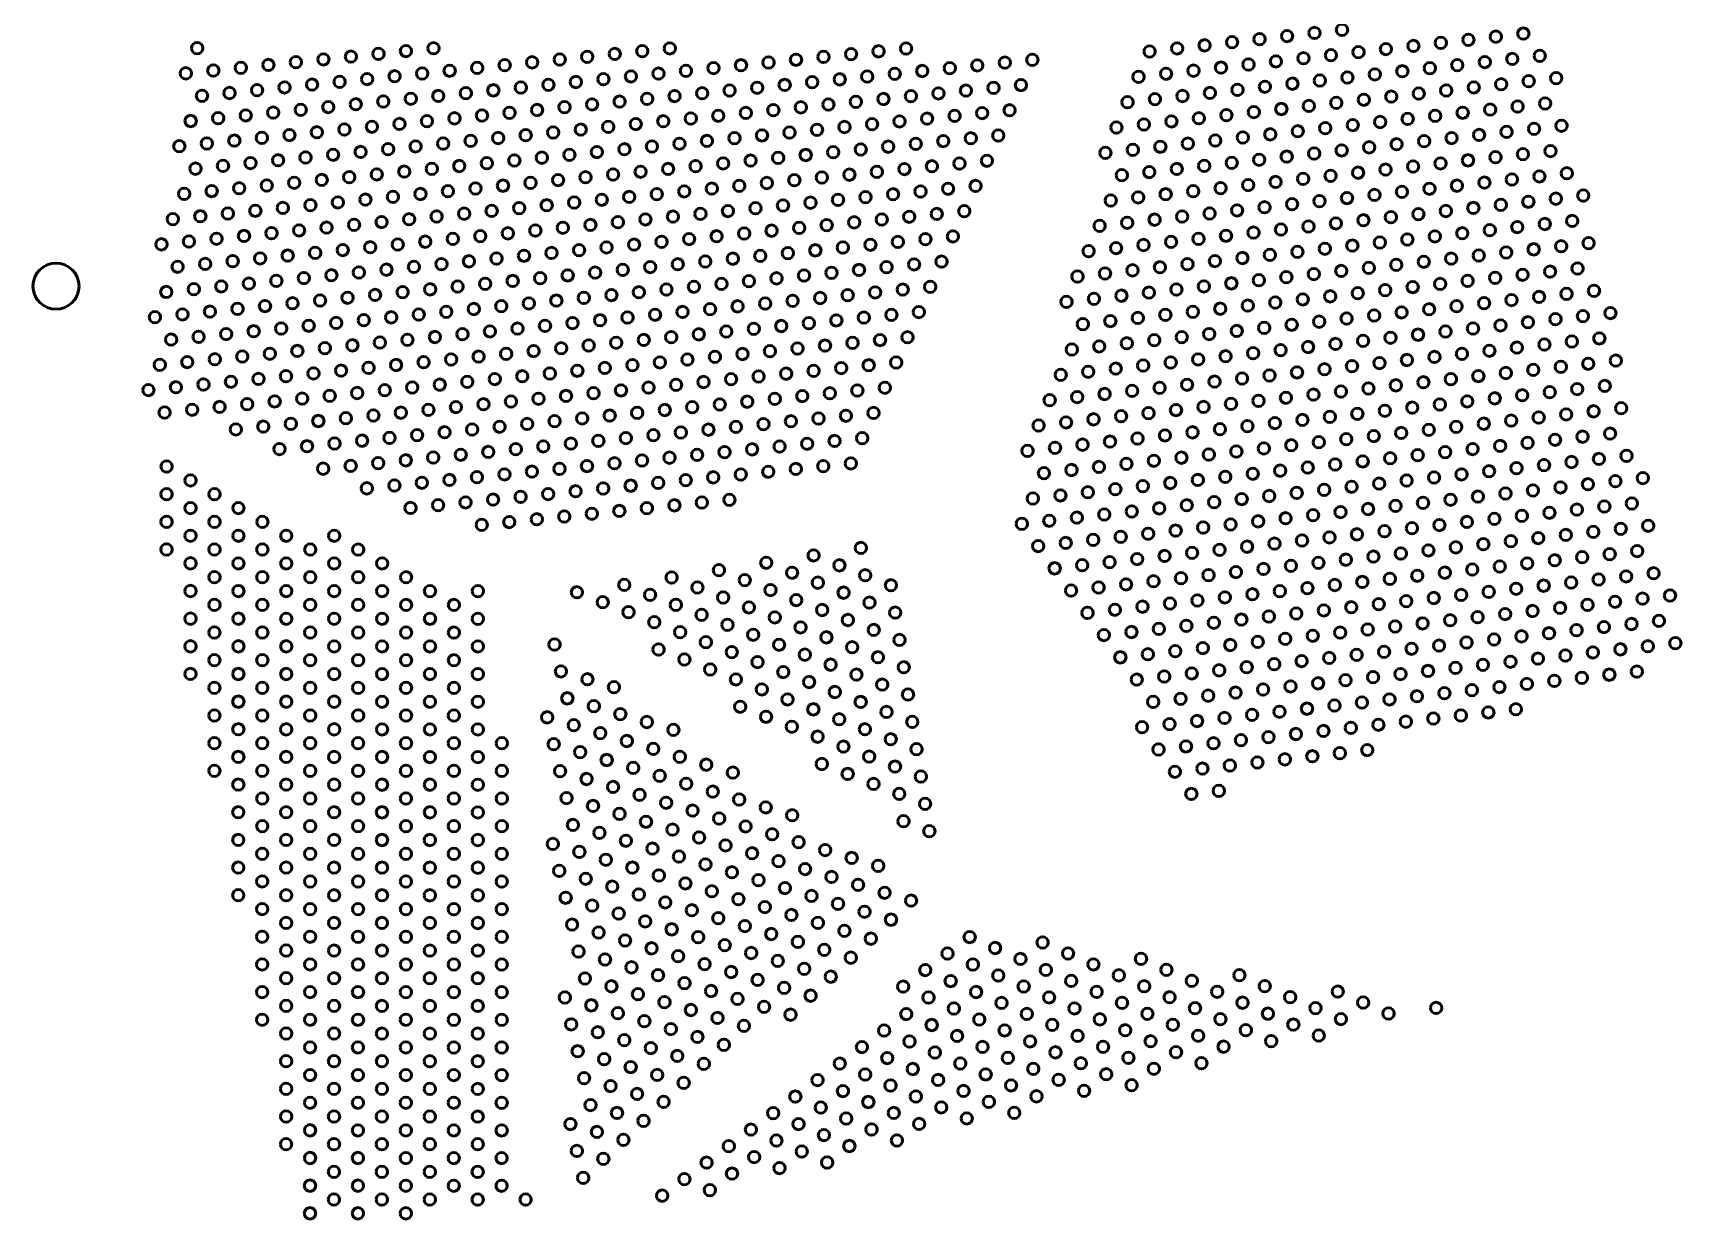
# Model space of a CAD drawing. Header units: millimetres. Extents: x 121 to 473, y 136 to 340.
# Drawn here: x 294.3 to 473.1, y 135.9 to 264.5 of the extents above; entities that cross this region are included whole.
import ezdxf

# ---------------------------------------------------------------- set-up
doc = ezdxf.new("R2010")
doc.units = ezdxf.units.MM
doc.header["$LTSCALE"] = 0.75
doc.layers.add('Visible', color=7, linetype='Continuous', lineweight=50)

msp = doc.modelspace()

# ---------------------------------------------------------------- linework, layer by layer
at = {"layer": 'Visible', "extrusion": (1e-16, 0, -1)}
for centre in [(-430.348518, 264.191034), (-433.329742, 264.526156), (-436.310965, 264.861278), (-452.997918, 264.122633), (-455.979142, 264.457755), (-312.129745, 262.882443), (-331.792284, 262.262317), (-334.777018, 262.564583), (-337.761751, 262.866849), (-357.42429, 262.246722), (-360.409024, 262.548988), (-363.393758, 262.851254), (-383.056297, 262.231128), (-386.041031, 262.533394), (-389.025764, 262.83566), (-415.442401, 262.515425), (-418.423624, 262.850547), (-421.404848, 263.185669), (-424.386071, 263.520791), (-427.367295, 263.855913), (-438.091801, 262.447024), (-441.073024, 262.782145), (-444.054248, 263.117267), (-447.035471, 263.452389), (-450.016695, 263.787511), (-313.883882, 260.448721), (-316.868615, 260.750987), (-319.853349, 261.053253), (-322.838083, 261.355519), (-325.822817, 261.657785), (-328.80755, 261.960051), (-339.515888, 260.433126), (-342.500622, 260.735392), (-345.485356, 261.037658), (-348.470089, 261.339924), (-351.454823, 261.64219), (-354.439557, 261.944456), (-365.147895, 260.417532), (-368.132628, 260.719798), (-371.117362, 261.022064), (-374.102096, 261.32433), (-377.08683, 261.626596), (-380.071563, 261.928862), (-390.779901, 260.401938), (-393.764635, 260.704204), (-396.749369, 261.00647), (-399.734102, 261.308736), (-402.718836, 261.611002), (-420.20446, 260.436293), (-423.185683, 260.771415), (-426.166907, 261.106536), (-429.14813, 261.441658), (-432.129354, 261.77678), (-435.110577, 262.111902), (-445.835083, 260.703013), (-448.816307, 261.038135), (-451.79753, 261.373257), (-454.778754, 261.708378), (-457.759977, 262.0435), (-310.899148, 260.146455), (-321.607486, 258.619531), (-324.59222, 258.921797), (-327.576953, 259.224063), (-330.561687, 259.526329), (-333.546421, 259.828594), (-336.531155, 260.13086), (-347.239492, 258.603936), (-350.224226, 258.906202), (-353.20896, 259.208468), (-356.193694, 259.510734), (-359.178427, 259.813), (-362.163161, 260.115266), (-375.856233, 258.890608), (-378.840966, 259.192874), (-381.8257, 259.49514), (-384.810434, 259.797406), (-387.795167, 260.099672), (-401.488239, 258.875013), (-414.242013, 259.766049), (-417.223236, 260.101171), (-427.947743, 258.692282), (-430.928966, 259.027404), (-433.91019, 259.362526), (-436.891413, 259.697648), (-439.872636, 260.032769), (-442.85386, 260.367891), (-450.597143, 258.62388), (-453.578366, 258.959002), (-456.55959, 259.294124), (-459.540813, 259.629246), (-312.653285, 257.712733), (-315.638019, 258.014999), (-318.622752, 258.317265), (-332.315824, 257.092606), (-335.300558, 257.394872), (-338.285291, 257.697138), (-341.270025, 257.999404), (-344.254759, 258.30167), (-357.94783, 257.077012), (-360.932564, 257.379278), (-363.917298, 257.681544), (-366.902032, 257.98381), (-369.886765, 258.286076), (-372.871499, 258.588342), (-383.579837, 257.061418), (-386.564571, 257.363683), (-389.549304, 257.665949), (-392.534038, 257.968215), (-395.518772, 258.270481), (-398.503505, 258.572747), (-413.041625, 257.016673), (-416.022849, 257.351795), (-419.004072, 257.686917), (-421.985296, 258.022038), (-424.966519, 258.35716), (-435.691025, 256.948271), (-438.672249, 257.283393), (-441.653472, 257.618515), (-444.634696, 257.953637), (-447.615919, 258.288759), (-458.340425, 256.87987), (-314.407422, 255.27901), (-317.392155, 255.581276), (-320.376889, 255.883542), (-323.361623, 256.185808), (-326.346357, 256.488074), (-329.33109, 256.79034), (-340.039428, 255.263416), (-343.024162, 255.565682), (-346.008896, 255.867948), (-348.993629, 256.170214), (-351.978363, 256.47248), (-354.963097, 256.774746), (-365.671435, 255.247822), (-368.656168, 255.550088), (-371.640902, 255.852354), (-374.625636, 256.15462), (-377.61037, 256.456886), (-380.595103, 256.759152), (-391.303441, 255.232227), (-394.288175, 255.534493), (-397.272909, 255.836759), (-400.257642, 256.139025), (-420.784908, 255.272662), (-423.766131, 255.607784), (-426.747355, 255.942906), (-429.728578, 256.278028), (-432.709802, 256.61315), (-443.434308, 255.204261), (-446.415531, 255.539382), (-449.396755, 255.874504), (-452.377978, 256.209626), (-455.359202, 256.544748), (-311.422688, 254.976744), (-322.131026, 253.44982), (-325.11576, 253.752086), (-328.100493, 254.054352), (-331.085227, 254.356618), (-334.069961, 254.658884), (-337.054695, 254.96115), (-347.763033, 253.434226), (-350.747766, 253.736492), (-353.7325, 254.038758), (-356.717234, 254.341024), (-359.701967, 254.64329), (-362.686701, 254.945556), (-373.395039, 253.418631), (-376.379773, 253.720897), (-379.364506, 254.023163), (-382.34924, 254.325429), (-385.333974, 254.627695), (-388.318708, 254.929961), (-399.027046, 253.403037), (-411.841238, 254.267297), (-414.822461, 254.602419), (-417.803684, 254.93754), (-428.528191, 253.528652), (-431.509414, 253.863773), (-434.490638, 254.198895), (-437.471861, 254.534017), (-440.453084, 254.869139), (-451.177591, 253.46025), (-454.158814, 253.795372), (-457.140038, 254.130494), (-460.121261, 254.465615), (-310.192091, 252.240756), (-313.176825, 252.543022), (-316.161559, 252.845288), (-319.146292, 253.147554), (-329.85463, 251.62063), (-332.839364, 251.922896), (-335.824098, 252.225162), (-338.808831, 252.527428), (-341.793565, 252.829694), (-344.778299, 253.13196), (-355.486637, 251.605036), (-358.47137, 251.907301), (-361.456104, 252.209567), (-364.440838, 252.511833), (-367.425572, 252.814099), (-370.410305, 253.116365), (-381.118643, 251.589441), (-384.103377, 251.891707), (-387.088111, 252.193973), (-390.072844, 252.496239), (-393.057578, 252.798505), (-396.042312, 253.100771), (-410.64085, 251.517921), (-413.622073, 251.853042), (-416.603297, 252.188164), (-419.58452, 252.523286), (-422.565744, 252.858408), (-425.546967, 253.19353), (-433.29025, 251.449519), (-436.271473, 251.784641), (-439.252697, 252.119763), (-442.23392, 252.454884), (-445.215144, 252.790006), (-448.196367, 253.125128), (-458.920873, 251.716239), (-311.946228, 249.807034), (-314.930962, 250.1093), (-317.915695, 250.411566), (-320.900429, 250.713832), (-323.885163, 251.016098), (-326.869897, 251.318364), (-337.578235, 249.79144), (-340.562968, 250.093706), (-343.547702, 250.395972), (-346.532436, 250.698238), (-349.517169, 251.000504), (-352.501903, 251.30277), (-363.210241, 249.775845), (-366.194975, 250.078111), (-369.179708, 250.380377), (-372.164442, 250.682643), (-375.149176, 250.984909), (-378.13391, 251.287175), (-388.842248, 249.760251), (-391.826981, 250.062517), (-394.811715, 250.364783), (-397.796449, 250.667049), (-418.384132, 249.77391), (-421.365356, 250.109032), (-424.346579, 250.444154), (-427.327803, 250.779275), (-430.309026, 251.114397), (-441.033532, 249.705508), (-444.014756, 250.04063), (-446.995979, 250.375752), (-449.977203, 250.710874), (-452.958426, 251.045996), (-455.93965, 251.381117), (-319.669832, 247.977844), (-322.654566, 248.28011), (-325.6393, 248.582376), (-328.624033, 248.884642), (-331.608767, 249.186908), (-334.593501, 249.489174), (-345.301839, 247.962249), (-348.286573, 248.264515), (-351.271306, 248.566781), (-354.25604, 248.869047), (-357.240774, 249.171313), (-360.225507, 249.473579), (-370.933845, 247.946655), (-373.918579, 248.248921), (-376.903313, 248.551187), (-379.888046, 248.853453), (-382.87278, 249.155719), (-385.857514, 249.457985), (-396.565852, 247.931061), (-412.421686, 249.103666), (-415.402909, 249.438788), (-426.127415, 248.029899), (-429.108639, 248.365021), (-432.089862, 248.700143), (-435.071086, 249.035265), (-438.052309, 249.370386), (-448.776815, 247.961498), (-451.758039, 248.296619), (-454.739262, 248.631741), (-457.720486, 248.966863), (-460.701709, 249.301985), (-310.715631, 247.071046), (-313.700365, 247.373312), (-316.685099, 247.675578), (-327.393437, 246.148654), (-330.37817, 246.450919), (-333.362904, 246.753185), (-336.347638, 247.055451), (-339.332371, 247.357717), (-342.317105, 247.659983), (-353.025443, 246.133059), (-356.010177, 246.435325), (-358.994911, 246.737591), (-361.979644, 247.039857), (-364.964378, 247.342123), (-367.949112, 247.644389), (-378.65745, 246.117465), (-381.642183, 246.419731), (-384.626917, 246.721997), (-387.611651, 247.024263), (-390.596384, 247.326529), (-393.581118, 247.628795), (-411.221298, 246.35429), (-414.202521, 246.689412), (-417.183745, 247.024534), (-420.164968, 247.359656), (-423.146192, 247.694777), (-433.870698, 246.285888), (-436.851921, 246.62101), (-439.833145, 246.956132), (-442.814368, 247.291254), (-445.795592, 247.626376), (-456.520098, 246.217487), (-459.501321, 246.552609), (-462.482545, 246.887731), (-309.485034, 244.335058), (-312.469768, 244.637324), (-315.454502, 244.93959), (-318.439236, 245.241856), (-321.423969, 245.544122), (-324.408703, 245.846388), (-335.117041, 244.319463), (-338.101775, 244.621729), (-341.086508, 244.923995), (-344.071242, 245.226261), (-347.055976, 245.528527), (-350.040709, 245.830793), (-360.749047, 244.303869), (-363.733781, 244.606135), (-366.718515, 244.908401), (-369.703249, 245.210667), (-372.687982, 245.512933), (-375.672716, 245.815199), (-389.365788, 244.59054), (-392.350521, 244.892806), (-395.335255, 245.195072), (-418.96458, 244.610279), (-421.945804, 244.945401), (-424.927027, 245.280523), (-427.908251, 245.615645), (-430.889474, 245.950767), (-441.613981, 244.541878), (-444.595204, 244.877), (-447.576427, 245.212121), (-450.557651, 245.547243), (-453.538874, 245.882365), (-320.193372, 242.808133), (-323.178106, 243.110399), (-326.16284, 243.412665), (-329.147573, 243.714931), (-332.132307, 244.017197), (-345.825379, 242.792539), (-348.810113, 243.094805), (-351.794846, 243.397071), (-354.77958, 243.699337), (-357.764314, 244.001603), (-371.457385, 242.776945), (-374.442119, 243.079211), (-377.426853, 243.381477), (-380.411586, 243.683742), (-383.39632, 243.986008), (-386.381054, 244.288274), (-410.02091, 243.604914), (-413.002134, 243.940036), (-415.983357, 244.275158), (-423.72664, 242.531147), (-426.707863, 242.866269), (-429.689087, 243.201391), (-432.67031, 243.536512), (-435.651534, 243.871634), (-438.632757, 244.206756), (-449.357263, 242.797867), (-452.338487, 243.132989), (-455.31971, 243.468111), (-458.300934, 243.803233), (-461.282157, 244.138354), (-308.254438, 241.599069), (-311.239171, 241.901335), (-314.223905, 242.203601), (-317.208639, 242.505867), (-327.916977, 240.978943), (-330.90171, 241.281209), (-333.886444, 241.583475), (-336.871178, 241.885741), (-339.855911, 242.188007), (-342.840645, 242.490273), (-353.548983, 240.963349), (-356.533717, 241.265615), (-359.518451, 241.567881), (-362.503184, 241.870147), (-365.487918, 242.172413), (-368.472652, 242.474679), (-379.18099, 240.947754), (-382.165723, 241.25002), (-385.150457, 241.552286), (-388.135191, 241.854552), (-391.119924, 242.156818), (-394.104658, 242.459084), (-408.820522, 240.855538), (-411.801746, 241.19066), (-414.782969, 241.525781), (-417.764193, 241.860903), (-420.745416, 242.196025), (-431.469922, 240.787136), (-434.451146, 241.122258), (-437.432369, 241.45738), (-440.413593, 241.792502), (-443.394816, 242.127623), (-446.37604, 242.462745), (-457.100546, 241.053856), (-460.081769, 241.388978), (-463.062993, 241.7241), (-310.008574, 239.165347), (-312.993308, 239.467613), (-315.978042, 239.769879), (-318.962776, 240.072145), (-321.947509, 240.374411), (-324.932243, 240.676677), (-335.640581, 239.149753), (-338.625315, 239.452019), (-341.610048, 239.754285), (-344.594782, 240.056551), (-347.579516, 240.358817), (-350.564249, 240.661083), (-361.272587, 239.134158), (-364.257321, 239.436424), (-367.242055, 239.73869), (-370.226789, 240.040956), (-373.211522, 240.343222), (-376.196256, 240.645488), (-386.904594, 239.118564), (-389.889328, 239.42083), (-392.874061, 239.723096), (-416.563805, 239.111527), (-419.545029, 239.446649), (-422.526252, 239.781771), (-425.507475, 240.116893), (-428.488699, 240.452014), (-439.213205, 239.043125), (-442.194429, 239.378247), (-445.175652, 239.713369), (-448.156875, 240.048491), (-451.138099, 240.383613), (-454.119322, 240.718735), (-461.862605, 238.974724), (-317.732179, 237.336157), (-320.716912, 237.638423), (-323.701646, 237.940689), (-326.68638, 238.242955), (-329.671114, 238.545221), (-332.655847, 238.847487), (-343.364185, 237.320563), (-346.348919, 237.622829), (-349.333653, 237.925095), (-352.318386, 238.22736), (-355.30312, 238.529626), (-358.287854, 238.831892), (-368.996192, 237.304968), (-371.980925, 237.607234), (-374.965659, 237.9095), (-377.950393, 238.211766), (-380.935127, 238.514032), (-383.91986, 238.816298), (-407.620135, 238.106162), (-410.601358, 238.441283), (-413.582582, 238.776405), (-424.307088, 237.367516), (-427.288311, 237.702638), (-430.269535, 238.03776), (-433.250758, 238.372882), (-436.231982, 238.708004), (-446.956488, 237.299115), (-449.937711, 237.634237), (-452.918935, 237.969358), (-455.900158, 238.30448), (-458.881382, 238.639602), (-308.777978, 236.429359), (-311.762711, 236.731625), (-314.747445, 237.033891), (-325.455783, 235.506967), (-328.440517, 235.809233), (-331.42525, 236.111499), (-334.409984, 236.413765), (-337.394718, 236.716031), (-340.379452, 237.018297), (-351.087789, 235.491372), (-354.072523, 235.793638), (-357.057257, 236.095904), (-360.041991, 236.39817), (-363.026724, 236.700436), (-366.011458, 237.002702), (-376.719796, 235.475778), (-379.70453, 235.778044), (-382.689263, 236.08031), (-385.673997, 236.382576), (-388.658731, 236.684842), (-391.643464, 236.987108), (-409.40097, 235.691907), (-412.382194, 236.027029), (-415.363417, 236.362151), (-418.344641, 236.697273), (-421.325864, 237.032395), (-432.05037, 235.623506), (-435.031594, 235.958627), (-438.012817, 236.293749), (-440.994041, 236.628871), (-443.975264, 236.963993), (-454.69977, 235.555104), (-457.680994, 235.890226), (-460.662217, 236.225348), (-463.643441, 236.560469), (-307.547381, 233.693371), (-310.532114, 233.995637), (-313.516848, 234.297903), (-316.501582, 234.600169), (-319.486316, 234.902435), (-322.471049, 235.204701), (-333.179387, 233.677776), (-336.164121, 233.980042), (-339.148855, 234.282308), (-342.133588, 234.584574), (-345.118322, 234.88684), (-348.103056, 235.189106), (-358.811394, 233.662182), (-361.796127, 233.964448), (-364.780861, 234.266714), (-367.765595, 234.56898), (-370.750329, 234.871246), (-373.735062, 235.173512), (-384.4434, 233.646588), (-387.428134, 233.948854), (-390.412868, 234.25112), (-406.419747, 235.356785), (-414.16303, 233.612775), (-417.144253, 233.947897), (-420.125477, 234.283018), (-423.1067, 234.61814), (-426.087923, 234.953262), (-429.069147, 235.288384), (-439.793653, 233.879495), (-442.774877, 234.214617), (-445.7561, 234.549739), (-448.737323, 234.88486), (-451.718547, 235.219982), (-462.443053, 233.811093), (-465.424277, 234.146215), (-315.270985, 231.864181), (-318.255719, 232.166447), (-321.240452, 232.468713), (-324.225186, 232.770978), (-327.20992, 233.073244), (-330.194654, 233.37551), (-340.902992, 231.848586), (-343.887725, 232.150852), (-346.872459, 232.453118), (-349.857193, 232.755384), (-352.841926, 233.05765), (-355.82666, 233.359916), (-366.534998, 231.832992), (-369.519732, 232.135258), (-372.504465, 232.437524), (-375.489199, 232.73979), (-378.473933, 233.042056), (-381.458667, 233.344322), (-408.200583, 232.942531), (-411.181806, 233.277653), (-421.906312, 231.868764), (-424.887536, 232.203886), (-427.868759, 232.539008), (-430.849983, 232.874129), (-433.831206, 233.209251), (-436.81243, 233.544373), (-444.555712, 231.800362), (-447.536936, 232.135484), (-450.518159, 232.470606), (-453.499383, 232.805728), (-456.480606, 233.14085), (-459.46183, 233.475971), (-309.301518, 231.259649), (-312.286251, 231.561915), (-322.994589, 230.03499), (-325.979323, 230.337256), (-328.964057, 230.639522), (-331.94879, 230.941788), (-334.933524, 231.244054), (-337.918258, 231.54632), (-348.626596, 230.019396), (-351.61133, 230.321662), (-354.596063, 230.623928), (-357.580797, 230.926194), (-360.565531, 231.22846), (-363.550264, 231.530726), (-374.258602, 230.003801), (-377.243336, 230.306067), (-380.22807, 230.608333), (-383.212803, 230.910599), (-386.197537, 231.212865), (-389.182271, 231.515131), (-407.000195, 230.193155), (-409.981418, 230.528277), (-412.962642, 230.863399), (-415.943865, 231.19852), (-418.925089, 231.533642), (-429.649595, 230.124753), (-432.630818, 230.459875), (-435.612042, 230.794997), (-438.593265, 231.130119), (-441.574489, 231.465241), (-452.298995, 230.056352), (-455.280218, 230.391474), (-458.261442, 230.726595), (-461.242665, 231.061717), (-464.223889, 231.396839), (-308.070921, 228.52366), (-311.055655, 228.825926), (-314.040388, 229.128192), (-317.025122, 229.430458), (-320.009856, 229.732724), (-333.702927, 228.508066), (-336.687661, 228.810332), (-339.672395, 229.112598), (-342.657128, 229.414864), (-345.641862, 229.71713), (-359.334934, 228.492472), (-362.319667, 228.794738), (-365.304401, 229.097004), (-368.289135, 229.39927), (-371.273869, 229.701536), (-384.96694, 228.476877), (-387.951674, 228.779143), (-414.743478, 228.449144), (-417.724701, 228.784266), (-420.705925, 229.119388), (-423.687148, 229.45451), (-426.668371, 229.789631), (-437.392878, 228.380743), (-440.374101, 228.715864), (-443.355325, 229.050986), (-446.336548, 229.386108), (-449.317771, 229.72123), (-460.042278, 228.312341), (-463.023501, 228.647463), (-466.004725, 228.982585), (-315.794525, 226.69447), (-318.779259, 226.996736), (-321.763992, 227.299002), (-324.748726, 227.601268), (-327.73346, 227.903534), (-330.718194, 228.2058), (-341.426532, 226.678876), (-344.411265, 226.981142), (-347.395999, 227.283408), (-350.380733, 227.585674), (-353.365466, 227.88794), (-356.3502, 228.190206), (-367.058538, 226.663281), (-370.043272, 226.965547), (-373.028005, 227.267813), (-376.012739, 227.570079), (-378.997473, 227.872345), (-381.982207, 228.174611), (-405.799807, 227.443779), (-408.781031, 227.778901), (-411.762254, 228.114022), (-422.48676, 226.705134), (-425.467984, 227.040255), (-428.449207, 227.375377), (-431.430431, 227.710499), (-434.411654, 228.045621), (-445.13616, 226.636732), (-448.117384, 226.971854), (-451.098607, 227.306976), (-454.079831, 227.642097), (-457.061054, 227.977219), (-306.840324, 225.787672), (-309.825058, 226.089938), (-312.809791, 226.392204), (-323.518129, 224.86528), (-326.502863, 225.167546), (-329.487597, 225.469812), (-332.47233, 225.772078), (-335.457064, 226.074344), (-338.441798, 226.37661), (-349.150136, 224.849685), (-352.13487, 225.151951), (-355.119603, 225.454217), (-358.104337, 225.756483), (-361.089071, 226.058749), (-364.073804, 226.361015), (-374.782142, 224.834091), (-377.766876, 225.136357), (-380.75161, 225.438623), (-383.736343, 225.740889), (-386.721077, 226.043155), (-404.599419, 224.694403), (-407.580643, 225.029524), (-410.561866, 225.364646), (-413.54309, 225.699768), (-416.524313, 226.03489), (-419.505537, 226.370012), (-430.230043, 224.961123), (-433.211266, 225.296245), (-436.19249, 225.631366), (-439.173713, 225.966488), (-442.154937, 226.30161), (-452.879443, 224.892721), (-455.860666, 225.227843), (-458.84189, 225.562965), (-461.823113, 225.898087), (-464.804337, 226.233208), (-308.594461, 223.35395), (-311.579195, 223.656216), (-314.563928, 223.958482), (-317.548662, 224.260748), (-320.533396, 224.563014), (-331.241734, 223.03609), (-334.226467, 223.338356), (-337.211201, 223.640622), (-340.195935, 223.942888), (-343.180668, 224.245154), (-346.165402, 224.547419), (-356.87374, 223.020495), (-359.858474, 223.322761), (-362.843208, 223.625027), (-365.827941, 223.927293), (-368.812675, 224.229559), (-371.797409, 224.531825), (-382.505747, 223.004901), (-385.49048, 223.307167), (-412.342702, 222.950392), (-415.323926, 223.285514), (-418.305149, 223.620636), (-421.286373, 223.955757), (-424.267596, 224.290879), (-427.248819, 224.626001), (-434.992102, 222.88199), (-437.973326, 223.217112), (-440.954549, 223.552234), (-443.935773, 223.887356), (-446.916996, 224.222478), (-449.89822, 224.557599), (-460.622726, 223.14871), (-463.603949, 223.483832), (-466.585173, 223.818954), (-316.318065, 221.52476), (-319.302799, 221.827026), (-322.287533, 222.129292), (-325.272266, 222.431558), (-328.257, 222.733824), (-338.965338, 221.206899), (-341.950072, 221.509165), (-344.934805, 221.811431), (-347.919539, 222.113697), (-350.904273, 222.415963), (-353.889006, 222.718229), (-364.597344, 221.191305), (-367.582078, 221.493571), (-370.566812, 221.795837), (-373.551546, 222.098103), (-376.536279, 222.400369), (-379.521013, 222.702635), (-403.399032, 221.945026), (-406.380255, 222.280148), (-409.361479, 222.61527), (-420.085985, 221.206381), (-423.067208, 221.541503), (-426.048432, 221.876625), (-429.029655, 222.211747), (-432.010879, 222.546868), (-442.735385, 221.13798), (-445.716608, 221.473101), (-448.697832, 221.808223), (-451.679055, 222.143345), (-454.660279, 222.478467), (-457.641502, 222.813589), (-465.384785, 221.069578), (-321.056936, 219.393303), (-324.041669, 219.695569), (-327.026403, 219.997835), (-330.011137, 220.300101), (-332.99587, 220.602367), (-335.980604, 220.904633), (-346.688942, 219.377709), (-349.673676, 219.679975), (-352.65841, 219.982241), (-355.643143, 220.284507), (-358.627877, 220.586773), (-361.612611, 220.889039), (-372.320949, 219.362115), (-375.305682, 219.664381), (-378.290416, 219.966647), (-381.27515, 220.268913), (-384.259883, 220.571179), (-405.179867, 219.530772), (-408.161091, 219.865894), (-411.142314, 220.201016), (-414.123538, 220.536138), (-417.104761, 220.871259), (-427.829268, 219.46237), (-430.810491, 219.797492), (-433.791714, 220.132614), (-436.772938, 220.467736), (-439.754161, 220.802858), (-450.478668, 219.393969), (-453.459891, 219.729091), (-456.441114, 220.064212), (-459.422338, 220.399334), (-462.403561, 220.734456), (-308.81059, 217.493747), (-328.78054, 217.564113), (-331.765274, 217.866379), (-334.750007, 218.168645), (-337.734741, 218.470911), (-340.719475, 218.773177), (-343.704208, 219.075443), (-354.412546, 217.548519), (-357.39728, 217.850785), (-360.382014, 218.153051), (-363.366748, 218.455317), (-366.351481, 218.757583), (-369.336215, 219.059849), (-380.044553, 217.532924), (-383.029287, 217.83519), (-402.198644, 219.19565), (-412.92315, 217.786761), (-415.904374, 218.121883), (-418.885597, 218.457005), (-421.866821, 218.792127), (-424.848044, 219.127249), (-435.57255, 217.71836), (-438.553774, 218.053482), (-441.534997, 218.388603), (-444.516221, 218.723725), (-447.497444, 219.058847), (-458.22195, 217.649958), (-461.203174, 217.98508), (-464.184397, 218.320202), (-467.165621, 218.655324), (-311.408101, 215.992768), (-325.795806, 217.261847), (-336.504144, 215.734923), (-339.488878, 216.037189), (-342.473612, 216.339455), (-345.458345, 216.641721), (-348.443079, 216.943987), (-351.427813, 217.246253), (-362.136151, 215.719329), (-365.120884, 216.021595), (-368.105618, 216.323861), (-371.090352, 216.626126), (-374.075086, 216.928392), (-377.059819, 217.230658), (-403.97948, 216.781396), (-406.960703, 217.116518), (-409.941927, 217.45164), (-417.685209, 215.707629), (-420.666433, 216.042751), (-423.647656, 216.377872), (-426.62888, 216.712994), (-429.610103, 217.048116), (-432.591327, 217.383238), (-443.315833, 215.974349), (-446.297056, 216.309471), (-449.27828, 216.644593), (-452.259503, 216.979714), (-455.240727, 217.314836), (-465.965233, 215.905947), (-468.946456, 216.241069), (-308.80946, 214.493747), (-314.005612, 214.491788), (-330.534677, 215.130391), (-333.519411, 215.432657), (-344.227749, 213.905733), (-347.212482, 214.207999), (-350.197216, 214.510265), (-353.18195, 214.812531), (-356.166683, 215.114797), (-359.151417, 215.417063), (-402.779092, 214.03202), (-405.760315, 214.367142), (-408.741539, 214.702263), (-411.722762, 215.037385), (-414.703986, 215.372507), (-425.428492, 213.963618), (-428.409716, 214.29874), (-431.390939, 214.633862), (-434.372162, 214.968984), (-437.353386, 215.304105), (-440.334609, 215.639227), (-451.059116, 214.230338), (-454.040339, 214.56546), (-457.021562, 214.900582), (-460.002786, 215.235704), (-462.984009, 215.570826), (-311.40697, 212.992768), (-316.603122, 212.990809), (-335.273547, 212.998935), (-338.258281, 213.301201), (-341.243015, 213.603467), (-354.936086, 212.378808), (-357.92082, 212.681074), (-360.905554, 212.98334), (-363.890288, 213.285606), (-366.875021, 213.587872), (-369.859755, 213.890138), (-410.522375, 212.288009), (-413.503598, 212.623131), (-416.484822, 212.958253), (-419.466045, 213.293374), (-422.447269, 213.628496), (-433.171775, 212.219607), (-436.152998, 212.554729), (-439.134222, 212.889851), (-442.115445, 213.224973), (-445.096669, 213.560095), (-448.077892, 213.895217), (-455.821175, 212.151206), (-458.802398, 212.486328), (-461.783622, 212.821449), (-464.764845, 213.156571), (-467.746069, 213.491693), (-308.808329, 211.493747), (-314.004481, 211.491789), (-319.200633, 211.48983), (-342.997152, 211.169744), (-345.981885, 211.47201), (-348.966619, 211.774276), (-351.951353, 212.076542), (-401.578704, 211.282644), (-404.559928, 211.617765), (-407.541151, 211.952887), (-418.265657, 210.543998), (-421.246881, 210.87912), (-424.228104, 211.214242), (-427.209328, 211.549364), (-430.190551, 211.884486), (-440.915057, 210.475597), (-443.896281, 210.810719), (-446.877504, 211.14584), (-449.858728, 211.480962), (-452.839951, 211.816084), (-463.564457, 210.407195), (-466.545681, 210.742317), (-469.526904, 211.077439), (-311.405839, 209.992768), (-316.601991, 209.990809), (-321.798144, 209.988851), (-326.994296, 209.986892), (-384.125104, 208.660466), (-403.35954, 208.868389), (-406.340764, 209.203511), (-409.321987, 209.538633), (-412.30321, 209.873755), (-415.284434, 210.208877), (-426.00894, 208.799988), (-428.990164, 209.135109), (-431.971387, 209.470231), (-434.95261, 209.805353), (-437.933834, 210.140475), (-448.65834, 208.731586), (-451.639564, 209.066708), (-454.620787, 209.40183), (-457.60201, 209.736951), (-460.583234, 210.072073), (-308.807198, 208.493748), (-311.404709, 206.992768), (-314.00335, 208.491789), (-316.600861, 206.99081), (-319.199502, 208.48983), (-321.797013, 206.988851), (-324.395654, 208.487872), (-326.993165, 206.986892), (-329.591806, 208.485913), (-332.189317, 206.984934), (-373.85696, 207.058837), (-378.991032, 207.859651), (-381.789244, 206.77798), (-408.121599, 206.789257), (-411.102823, 207.124379), (-414.084046, 207.4595), (-417.06527, 207.794622), (-420.046493, 208.129744), (-423.027717, 208.464866), (-433.752223, 207.055977), (-436.733446, 207.391099), (-439.71467, 207.726221), (-442.695893, 208.061342), (-445.677117, 208.396464), (-456.401623, 206.987575), (-459.382846, 207.322697), (-462.36407, 207.657819), (-465.345293, 207.992941), (-468.326517, 208.328063), (-314.002219, 205.491789), (-319.198371, 205.48983), (-324.394523, 205.487872), (-329.590675, 205.485913), (-334.786827, 205.483954), (-363.588816, 205.457207), (-368.722888, 206.258022), (-371.5211, 205.17635), (-376.655172, 205.977165), (-384.587455, 205.696308), (-405.140376, 206.454135), (-415.864882, 205.045246), (-418.846105, 205.380368), (-421.827329, 205.71549), (-424.808552, 206.050611), (-427.789776, 206.385733), (-430.770999, 206.720855), (-438.514282, 204.976844), (-441.495505, 205.311966), (-444.476729, 205.647088), (-447.457952, 205.98221), (-450.439176, 206.317332), (-453.420399, 206.652453), (-464.144905, 205.243565), (-467.126129, 205.578686), (-470.107352, 205.913808), (-311.403578, 203.992769), (-316.59973, 203.99081), (-321.795882, 203.988851), (-326.992034, 203.986892), (-332.188186, 203.984934), (-337.384338, 203.982975), (-342.58049, 203.981016), (-353.320672, 203.855578), (-358.454744, 204.656393), (-361.252955, 203.574721), (-366.387028, 204.375536), (-369.185239, 203.293864), (-374.319311, 204.094679), (-379.453383, 204.895493), (-382.251594, 203.813822), (-387.385666, 204.614636), (-406.921212, 204.039881), (-409.902435, 204.375002), (-412.883658, 204.710124), (-423.608165, 203.301235), (-426.589388, 203.636357), (-429.570612, 203.971479), (-432.551835, 204.306601), (-435.533058, 204.641723), (-446.257565, 203.232834), (-449.238788, 203.567955), (-452.220012, 203.903077), (-455.201235, 204.238199), (-458.182459, 204.573321), (-461.163682, 204.908443), (-471.888188, 203.499554), (-314.001088, 202.491789), (-319.19724, 202.489831), (-324.393392, 202.487872), (-329.589544, 202.485913), (-334.785697, 202.483955), (-339.981849, 202.481996), (-356.118883, 202.773907), (-358.917095, 201.692235), (-364.051167, 202.49305), (-366.849378, 201.411378), (-371.98345, 202.212193), (-377.117522, 203.013007), (-379.915733, 201.931335), (-385.049806, 202.73215), (-387.848017, 201.650478), (-408.702047, 201.625626), (-411.683271, 201.960748), (-414.664494, 202.29587), (-417.645718, 202.630992), (-420.626941, 202.966113), (-431.351447, 201.557225), (-434.332671, 201.892346), (-437.313894, 202.227468), (-440.295118, 202.56259), (-443.276341, 202.897712), (-454.000847, 201.488823), (-456.982071, 201.823945), (-459.963294, 202.159067), (-462.944518, 202.494188), (-465.925741, 202.82931), (-468.906965, 203.164432), (-311.402447, 200.992769), (-316.598599, 200.99081), (-321.794751, 200.988851), (-326.990903, 200.986893), (-332.187055, 200.984934), (-337.383207, 200.982975), (-342.579359, 200.981017), (-361.715306, 200.610563), (-369.647589, 200.329706), (-374.781661, 201.130521), (-377.579873, 200.048849), (-382.713945, 200.849664), (-385.512156, 199.767992), (-416.44533, 199.881615), (-419.426553, 200.216737), (-422.407777, 200.551859), (-425.389, 200.886981), (-428.370224, 201.222103), (-439.09473, 199.813214), (-442.075953, 200.148336), (-445.057177, 200.483457), (-448.0384, 200.818579), (-451.019624, 201.153701), (-461.74413, 199.744812), (-464.725353, 200.079934), (-467.706577, 200.415056), (-470.6878, 200.750178), (-311.401316, 197.992769), (-313.999957, 199.49179), (-316.597468, 197.99081), (-319.19611, 199.489831), (-321.79362, 197.988852), (-324.392262, 199.487872), (-326.989772, 197.986893), (-329.588414, 199.485913), (-332.185924, 197.984934), (-334.784566, 199.483955), (-337.382076, 197.982976), (-339.980718, 199.481996), (-342.578228, 197.981017), (-350.88828, 198.188393), (-364.513517, 199.528892), (-367.311729, 198.44722), (-372.445801, 199.248035), (-375.244012, 198.166363), (-380.378084, 198.967178), (-383.176295, 197.885506), (-388.310367, 198.686321), (-410.482883, 199.211372), (-413.464106, 199.546494), (-424.188613, 198.137605), (-427.169836, 198.472727), (-430.15106, 198.807848), (-433.132283, 199.14297), (-436.113506, 199.478092), (-446.838013, 198.069203), (-449.819236, 198.404325), (-452.80046, 198.739447), (-455.781683, 199.074569), (-458.762907, 199.40969), (-469.487413, 198.000802), (-472.468636, 198.335923), (-313.998827, 196.49179), (-319.194979, 196.489831), (-324.391131, 196.487872), (-329.587283, 196.485914), (-334.783435, 196.483955), (-339.979587, 196.481996), (-362.177657, 197.646405), (-364.975868, 196.564734), (-370.10994, 197.365548), (-372.908151, 196.283877), (-378.042223, 197.084691), (-385.974507, 196.803834), (-412.263719, 196.797117), (-415.244942, 197.132239), (-418.226166, 197.467361), (-421.207389, 197.802483), (-428.950672, 196.058472), (-431.931895, 196.393594), (-434.913119, 196.728716), (-437.894342, 197.063838), (-440.875566, 197.39896), (-443.856789, 197.734081), (-454.581295, 196.325192), (-457.562519, 196.660314), (-460.543742, 196.995436), (-463.524966, 197.330558), (-466.506189, 197.66568), (-311.400185, 194.992769), (-316.596337, 194.99081), (-321.792489, 194.988852), (-326.988641, 194.986893), (-332.184793, 194.984934), (-337.380945, 194.982976), (-342.577098, 194.981017), (-351.584412, 195.270277), (-354.459641, 194.414087), (-367.774079, 195.483062), (-370.57229, 194.40139), (-375.706362, 195.202205), (-380.840435, 196.00302), (-383.638646, 194.921348), (-388.772718, 195.722163), (-414.044554, 194.382863), (-417.025778, 194.717985), (-420.007001, 195.053107), (-422.988225, 195.388229), (-425.969448, 195.72335), (-436.693955, 194.314462), (-439.675178, 194.649583), (-442.656401, 194.984705), (-445.637625, 195.319827), (-448.618848, 195.654949), (-451.600072, 195.990071), (-459.343355, 194.24606), (-462.324578, 194.581182), (-465.305801, 194.916304), (-468.287025, 195.251425), (-313.997696, 193.49179), (-319.193848, 193.489831), (-324.39, 193.487873), (-329.586152, 193.485914), (-334.782304, 193.483955), (-339.978456, 193.481997), (-357.334869, 193.557898), (-373.370502, 193.319719), (-378.504574, 194.120533), (-381.302785, 193.038862), (-386.436857, 193.839676), (-389.235068, 192.758005), (-421.787837, 192.638852), (-424.769061, 192.973974), (-427.750284, 193.309096), (-430.731508, 193.644218), (-433.712731, 193.97934), (-444.437237, 192.570451), (-447.418461, 192.905573), (-450.399684, 193.240694), (-453.380908, 193.575816), (-456.362131, 193.910938), (-316.595206, 191.990811), (-321.791358, 191.988852), (-326.987511, 191.986893), (-332.183663, 191.984935), (-337.379815, 191.982976), (-342.575967, 191.981017), (-352.280545, 192.352161), (-355.155773, 191.495971), (-371.034641, 191.437233), (-376.168713, 192.238047), (-378.966924, 191.156376), (-384.100996, 191.95719), (-386.899208, 190.875519), (-415.82539, 191.968609), (-418.806614, 192.303731), (-429.53112, 190.894842), (-432.512343, 191.229964), (-435.493567, 191.565085), (-438.47479, 191.900207), (-441.456014, 192.235329), (-452.18052, 190.82644), (-455.161743, 191.161562), (-313.996565, 190.49179), (-316.594076, 188.990811), (-319.192717, 190.489831), (-321.790228, 188.988852), (-324.388869, 190.487873), (-326.98638, 188.986894), (-329.585021, 190.485914), (-332.182532, 188.984935), (-334.781173, 190.483955), (-337.378684, 188.982976), (-339.977325, 190.481997), (-342.574836, 188.981018), (-350.101449, 190.290235), (-352.976677, 189.434045), (-358.031002, 190.639782), (-360.90623, 189.783592), (-363.781459, 188.927403), (-373.832852, 190.355561), (-376.631064, 189.273889), (-381.765136, 190.074704), (-384.563347, 188.993032), (-389.697419, 189.793847), (-414.625003, 189.219233), (-417.606226, 189.554354), (-420.587449, 189.889476), (-423.568673, 190.224598), (-426.549896, 190.55972), (-437.274403, 189.150831), (-440.255626, 189.485953), (-443.236849, 189.821075), (-446.218073, 190.156196), (-449.199296, 190.491318), (-313.995434, 187.49179), (-319.191586, 187.489832), (-324.387738, 187.487873), (-329.58389, 187.485914), (-334.780042, 187.483956), (-339.976194, 187.481997), (-345.172346, 187.480038), (-350.797581, 187.372119), (-355.851906, 188.577856), (-358.727134, 187.721666), (-379.429275, 188.192218), (-382.227486, 187.110546), (-387.361558, 187.911361), (-419.387062, 187.1401), (-422.368285, 187.475222), (-425.349509, 187.810344), (-428.330732, 188.145466), (-431.311956, 188.480587), (-434.293179, 188.815709), (-316.592945, 185.990811), (-321.789097, 185.988852), (-326.985249, 185.986894), (-332.181401, 185.984935), (-337.377553, 185.982976), (-342.573705, 185.981018), (-353.672809, 186.515929), (-356.548038, 185.65974), (-361.602363, 186.865477), (-364.477591, 186.009287), (-385.025697, 186.028874), (-390.15977, 186.829689), (-416.405838, 186.804978), (-427.130344, 185.396089), (-430.111568, 185.731211), (-433.092791, 186.066333), (-436.074015, 186.401455), (-439.055238, 186.736577), (-313.994303, 184.491791), (-319.190455, 184.489832), (-324.386607, 184.487873), (-329.582759, 184.485915), (-334.778911, 184.483956), (-339.975064, 184.481997), (-345.171216, 184.480039), (-351.493713, 184.454003), (-354.368942, 183.597814), (-359.423267, 184.80355), (-362.298495, 183.947361), (-367.35282, 185.153097), (-370.228049, 184.296908), (-379.891625, 185.22806), (-382.689837, 184.146388), (-387.823909, 184.947203), (-390.62212, 183.865531), (-418.186674, 184.390724), (-421.167897, 184.725846), (-424.149121, 185.060968), (-316.591814, 182.990811), (-321.787966, 182.988853), (-326.984118, 182.986894), (-332.18027, 182.984935), (-337.376422, 182.982977), (-342.572574, 182.981018), (-357.24417, 182.741624), (-360.119399, 181.885435), (-365.173724, 183.091171), (-368.048952, 182.234982), (-385.488048, 183.064717), (-388.286259, 181.983045), (-419.96751, 181.97647), (-422.948733, 182.311591), (-316.590683, 179.990812), (-319.189324, 181.489832), (-321.786835, 179.988853), (-324.385477, 181.487873), (-326.982987, 179.986894), (-329.581629, 181.485915), (-332.179139, 179.984936), (-334.777781, 181.483956), (-337.375291, 179.982977), (-339.973933, 181.481997), (-342.571443, 179.981018), (-345.170085, 181.480039), (-352.189846, 181.535887), (-355.065074, 180.679698), (-362.994628, 181.029245), (-365.869856, 180.173055), (-370.924181, 181.378792), (-373.79941, 180.522603), (-391.084471, 180.901373), (-319.188194, 178.489832), (-324.384346, 178.487874), (-329.580498, 178.485915), (-334.77665, 178.483956), (-339.972802, 178.481998), (-345.168954, 178.480039), (-352.885978, 178.617772), (-357.940303, 179.823508), (-360.815531, 178.967319), (-368.745085, 179.316866), (-371.620313, 178.460676), (-376.674638, 179.666413), (-388.74861, 179.018887), (-316.589552, 176.990812), (-321.785704, 176.988853), (-326.981856, 176.986894), (-332.178008, 176.984936), (-337.37416, 176.982977), (-342.570312, 176.981018), (-350.706882, 176.555845), (-355.761207, 177.761582), (-358.636435, 176.905393), (-363.69076, 178.111129), (-366.565989, 177.25494), (-369.441217, 176.39875), (-374.495542, 177.604487), (-377.370771, 176.748297), (-391.546821, 177.937215), (-319.187063, 175.489833), (-324.383215, 175.487874), (-329.579367, 175.485915), (-334.775519, 175.483957), (-339.971671, 175.481998), (-345.167823, 175.480039), (-353.58211, 175.699656), (-356.457339, 174.843466), (-361.511664, 176.049203), (-364.386892, 175.193013), (-372.316446, 175.542561), (-375.191674, 174.686371), (-380.245999, 175.892108), (-383.121228, 175.035918), (-316.588421, 173.990812), (-321.784573, 173.988853), (-326.980725, 173.986895), (-332.176878, 173.984936), (-337.37303, 173.982977), (-342.569182, 173.981019), (-351.403014, 173.63773), (-359.332568, 173.987277), (-362.207796, 173.131087), (-367.262121, 174.336824), (-370.13735, 173.480634), (-378.066903, 173.830181), (-380.942132, 172.973992), (-385.996456, 174.179729), (-319.185932, 172.489833), (-324.382084, 172.487874), (-329.578236, 172.485915), (-334.774388, 172.483957), (-339.97054, 172.481998), (-345.166692, 172.480039), (-354.278243, 172.78154), (-357.153471, 171.925351), (-360.0287, 171.069161), (-365.083025, 172.274898), (-367.958253, 171.418708), (-373.012578, 172.624445), (-375.887807, 171.768255), (-383.81736, 172.117802), (-386.692589, 171.261613), (-316.58729, 170.990812), (-319.184801, 169.489833), (-321.783443, 170.988854), (-324.380953, 169.487874), (-326.979595, 170.986895), (-329.577105, 169.485916), (-332.175747, 170.984936), (-334.773257, 169.483957), (-337.371899, 170.982977), (-339.969409, 169.481998), (-342.568051, 170.981019), (-345.165561, 169.48004), (-352.099147, 170.719614), (-354.974375, 169.863424), (-362.903929, 170.212971), (-365.779157, 169.356782), (-370.833482, 170.562519), (-373.708711, 169.706329), (-378.763035, 170.912066), (-381.638264, 170.055876), (-389.567817, 170.405423), (-321.782312, 167.988854), (-326.978464, 167.986895), (-332.174616, 167.984936), (-337.370768, 167.982978), (-342.56692, 167.981019), (-352.795279, 167.801498), (-357.849604, 169.007235), (-360.724832, 168.151045), (-368.654386, 168.500592), (-371.529614, 167.644403), (-376.583939, 168.850139), (-379.459168, 167.99395), (-384.513493, 169.199687), (-387.388721, 168.343497), (-319.18367, 166.489833), (-324.379822, 166.487875), (-329.575974, 166.485916), (-334.772126, 166.483957), (-339.968278, 166.481998), (-345.164431, 166.48004), (-355.670508, 166.945309), (-358.545736, 166.089119), (-363.600061, 167.294856), (-366.47529, 166.438666), (-374.404843, 166.788213), (-377.280072, 165.932024), (-382.334396, 167.13776), (-385.209625, 166.281571), (-395.921707, 166.45524), (-403.837207, 165.868001), (-321.781181, 164.988854), (-326.977333, 164.986895), (-332.173485, 164.984937), (-337.369637, 164.982978), (-342.565789, 164.981019), (-353.491411, 164.883382), (-356.36664, 164.027193), (-361.420965, 165.232929), (-364.296193, 164.37674), (-369.350518, 165.582477), (-372.225747, 164.726287), (-375.100975, 163.870097), (-380.1553, 165.075834), (-383.030529, 164.219645), (-393.514831, 164.664444), (-398.676019, 165.266222), (-401.430332, 164.077205), (-406.59152, 164.678983), (-414.507021, 164.091744), (-319.182539, 163.489833), (-324.378691, 163.487875), (-329.574844, 163.485916), (-334.770996, 163.483957), (-339.967148, 163.481999), (-345.1633, 163.48004), (-359.241869, 163.171003), (-362.117097, 162.314814), (-367.171422, 163.52055), (-370.046651, 162.664361), (-377.976204, 163.013908), (-380.851433, 162.157718), (-391.107956, 162.873648), (-396.269144, 163.475427), (-399.023456, 162.286409), (-404.184644, 162.888187), (-409.345832, 163.489965), (-412.100145, 162.300948), (-417.261333, 162.902726), (-425.176834, 162.315487), (-319.181409, 160.489834), (-321.78005, 161.988854), (-324.377561, 160.487875), (-326.976202, 161.986895), (-329.573713, 160.485916), (-332.172354, 161.984937), (-334.769865, 160.483958), (-337.368506, 161.982978), (-339.966017, 160.481999), (-342.564658, 161.981019), (-345.162169, 160.48004), (-354.187544, 161.965267), (-357.062772, 161.109077), (-364.992326, 161.458624), (-367.867554, 160.602435), (-372.921879, 161.808171), (-375.797108, 160.951982), (-388.70108, 161.082853), (-393.862268, 161.684631), (-396.61658, 160.495613), (-401.777769, 161.097391), (-406.938957, 161.69917), (-409.693269, 160.510152), (-414.854457, 161.11193), (-420.015645, 161.713708), (-422.769958, 160.524691), (-427.931146, 161.126469), (-435.846647, 160.53923), (-321.778919, 158.988854), (-326.975071, 158.986896), (-332.171223, 158.984937), (-337.367375, 158.982978), (-342.563527, 158.98102), (-352.008448, 159.90334), (-354.883676, 159.047151), (-359.938001, 160.252887), (-362.81323, 159.396698), (-365.688458, 158.540508), (-370.742783, 159.746245), (-373.618012, 158.890055), (-378.672336, 160.095792), (-391.455392, 159.893835), (-394.209705, 158.704817), (-399.370893, 159.306596), (-404.532081, 159.908374), (-407.286394, 158.719356), (-412.447582, 159.321134), (-417.60877, 159.922913), (-420.363082, 158.733895), (-425.52427, 159.335673), (-430.685459, 159.937452), (-433.439771, 158.748434), (-438.600959, 159.350212), (-446.51646, 158.762973), (-319.180278, 157.489834), (-324.37643, 157.487875), (-329.572582, 157.485916), (-334.768734, 157.483958), (-339.964886, 157.481999), (-345.161038, 157.48004), (-352.70458, 156.985225), (-357.758905, 158.190961), (-360.634133, 157.334772), (-368.563687, 157.684319), (-371.438915, 156.828129), (-376.49324, 158.033866), (-389.048517, 158.103039), (-391.802829, 156.914022), (-396.964017, 157.5158), (-402.125205, 158.117578), (-404.879518, 156.92856), (-410.040706, 157.530339), (-415.201894, 158.132117), (-417.956207, 156.943099), (-423.117395, 157.544878), (-428.278583, 158.146656), (-431.032895, 156.957638), (-436.194084, 157.559416), (-441.355272, 158.161195), (-321.777788, 155.988855), (-326.97394, 155.986896), (-332.170092, 155.984937), (-337.366244, 155.982979), (-342.562397, 155.98102), (-355.579809, 156.129035), (-358.455037, 155.272845), (-363.509362, 156.478582), (-366.384591, 155.622393), (-386.641641, 156.312243), (-389.395953, 155.123226), (-394.557142, 155.725004), (-399.71833, 156.326782), (-402.472642, 155.137765), (-407.63383, 155.739543), (-412.795018, 156.341321), (-415.549331, 155.152304), (-420.710519, 155.754082), (-425.871707, 156.35586), (-428.62602, 155.166842), (-433.787208, 155.768621), (-324.375299, 154.487875), (-329.571451, 154.485917), (-334.767603, 154.483958), (-339.963755, 154.481999), (-345.159907, 154.480041), (-353.400712, 154.067109), (-356.275941, 153.210919), (-361.330266, 154.416656), (-364.205494, 153.560466), (-369.259819, 154.766203), (-384.234765, 154.521448), (-386.989078, 153.33243), (-392.150266, 153.934208), (-397.311454, 154.535986), (-400.065767, 153.346969), (-405.226955, 153.948747), (-410.388143, 154.550525), (-413.142455, 153.361508), (-418.303643, 153.963286), (-423.464832, 154.565064), (-321.776657, 152.988855), (-324.374168, 151.487876), (-326.97281, 152.986896), (-329.57032, 151.485917), (-332.168962, 152.984937), (-334.766472, 151.483958), (-337.365114, 152.982979), (-339.962624, 151.482), (-342.561266, 152.98102), (-345.158776, 151.480041), (-359.15117, 152.35473), (-362.026398, 151.49854), (-367.080723, 152.704277), (-381.82789, 152.730652), (-384.582202, 151.541634), (-389.74339, 152.143412), (-394.904578, 152.745191), (-397.658891, 151.556173), (-402.820079, 152.157951), (-407.981267, 152.75973), (-410.73558, 151.570712), (-415.896768, 152.17249), (-421.057956, 152.774268), (-321.775527, 149.988855), (-326.971679, 149.986896), (-332.167831, 149.984938), (-337.363983, 149.982979), (-342.560135, 149.98102), (-354.096845, 151.148993), (-356.972073, 150.292803), (-364.901627, 150.642351), (-379.421014, 150.939856), (-382.175326, 149.750838), (-387.336515, 150.352617), (-392.497703, 150.954395), (-395.252015, 149.765377), (-400.413203, 150.367156), (-405.574392, 150.968934), (-408.328704, 149.779916), (-413.489892, 150.381694), (-324.373037, 148.487876), (-329.569189, 148.485917), (-334.765341, 148.483958), (-339.961493, 148.482), (-345.157645, 148.480041), (-354.792977, 148.230877), (-359.847302, 149.436614), (-362.722531, 148.580424), (-377.014138, 149.14906), (-379.768451, 147.960043), (-384.929639, 148.561821), (-390.090827, 149.163599), (-392.84514, 147.974581), (-398.006328, 148.57636), (-403.167516, 149.178138), (-321.774396, 146.988855), (-326.970548, 146.986897), (-332.1667, 146.984938), (-337.362852, 146.982979), (-342.559004, 146.981021), (-352.613881, 146.168951), (-357.668206, 147.374688), (-360.543434, 146.518498), (-374.607263, 147.358264), (-377.361575, 146.169247), (-382.522763, 146.771025), (-387.683951, 147.372803), (-390.438264, 146.183786), (-395.599452, 146.785564), (-400.76064, 147.387342), (-324.371906, 145.487876), (-329.568058, 145.485917), (-334.764211, 145.483959), (-339.960363, 145.482), (-345.156515, 145.480041), (-355.48911, 145.312761), (-358.364338, 144.456572), (-372.200387, 145.567469), (-374.9547, 144.378451), (-380.115888, 144.980229), (-385.277076, 145.582007), (-388.031388, 144.39299), (-321.773265, 143.988855), (-324.370776, 142.487876), (-326.969417, 143.986897), (-329.566928, 142.485918), (-332.165569, 143.984938), (-334.76308, 142.483959), (-337.361721, 143.982979), (-339.959232, 142.482), (-342.557873, 143.981021), (-345.155384, 142.480041), (-353.310013, 143.250835), (-369.793511, 143.776673), (-372.547824, 142.587655), (-377.709012, 143.189433), (-382.8702, 143.791212), (-326.968286, 140.986897), (-332.164438, 140.984938), (-337.36059, 140.98298), (-342.556742, 140.981021), (-356.185242, 142.394646), (-367.386636, 141.985877), (-370.140948, 140.796859), (-375.302136, 141.398638), (-380.463324, 142.000416), (-324.369645, 139.487876), (-329.565797, 139.485918), (-334.761949, 139.483959), (-339.958101, 139.482), (-345.154253, 139.480042), (-354.006146, 140.332719), (-364.97976, 140.195081), (-367.734073, 139.006064), (-326.967155, 137.986897), (-332.163307, 137.984939), (-337.359459, 137.98298), (-342.555611, 137.981021), (-347.751764, 137.979062), (-362.572884, 138.404285), (-324.368514, 136.487877), (-329.564666, 136.485918), (-334.760818, 136.483959)]:
    msp.add_circle(centre, 0.617, dxfattribs=at)
at = {"layer": 'Visible'}
msp.add_circle((296.817057, 237.057706), 2.5, dxfattribs=at)

doc.saveas('drawing.dxf')
